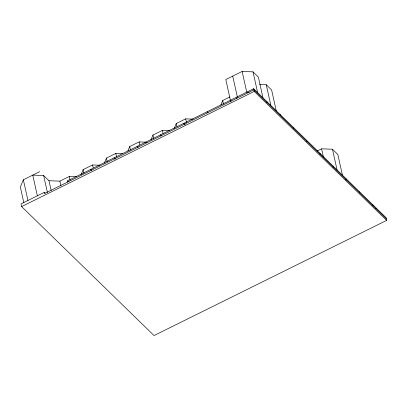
<?xml version="1.0" encoding="UTF-8"?>
<svg xmlns="http://www.w3.org/2000/svg" width="407" height="407" viewBox="0 0 407 407"><rect width="100%" height="100%" fill="white"/><g stroke="black" fill="none" stroke-linecap="round" stroke-linejoin="round"><path stroke-width="0.61" d="M39.698 171.683L23.352 179.777L20.35 187.032L23.86 202.864M81.064 174.644L83.14 169.622L92.562 164.957L99.807 165.232M104.34 163.121L106.415 158.099L115.837 153.434L122.482 153.683M127.849 151.038L129.691 146.576L139.113 141.911L146.983 142.206M150.89 140.074L152.966 135.048L162.388 130.388L169.633 130.657M174.165 128.551L176.241 123.525L185.663 118.864L192.908 119.134M220.848 104.991L222.695 100.529L229.894 96.963M236.625 98.484L237.317 96.81L232.728 76.109M262.963 97.772L258.374 77.071L253.017 71.851L242.145 71.444L225.799 79.538L230.632 101.343M37.358 195.813L32.769 175.112L43.641 175.519L48.998 180.739L59.865 181.146L69.287 176.485L76.531 176.755M45.162 193.233L44.287 192.384L21.011 203.907L21.607 206.598L154.034 335.556L386.65 220.38L386.085 217.674L253.663 88.716L67.562 180.861L67.806 181.96M21.607 206.598L254.222 91.422L386.65 220.38M317.165 151.012L321.601 148.82L332.468 149.227L337.83 154.446L342.419 175.147M345.294 179.512L346.362 178.983L346.606 180.087M386.299 218.788L253.871 89.835L44.531 193.483L44.287 192.384M259.615 84.498L266.259 84.748L271.617 89.967L276.205 110.668M249.15 92.236L246.734 92.145L242.145 71.444M375.58 208.567L376.785 208.613M230.387 100.239L231.257 101.089M207.992 112.622L207.112 111.762L207.356 112.866M185.261 124.527L183.939 123.24L184.183 124.339M183.837 123.285L184.717 124.145M161.543 135.623L160.663 134.763L160.907 135.862M138.268 147.146L137.388 146.286L137.632 147.385M115.435 159.101L114.113 157.809L114.357 158.913M91.717 170.192L90.837 169.332L91.082 170.436M67.562 180.861L68.442 181.72M372.843 204.777L373.087 205.876M359.605 191.88L359.849 192.984M332.468 149.227L337.057 169.928M333.119 166.092L333.364 167.191M321.601 148.82L323.489 157.341M319.877 153.195L320.121 154.294M306.634 140.298L306.878 141.397M293.391 127.401L293.635 128.505M280.148 114.504L280.392 115.608M266.259 84.748L270.848 105.449M266.906 101.613L267.15 102.712M253.017 71.851L257.606 92.552M253.663 88.716L254.222 91.422M222.695 100.529L223.504 104.182M185.663 118.864L186.472 122.517M176.241 123.525L176.918 126.572M162.388 130.388L163.065 133.43M152.966 135.048L153.78 138.701M139.113 141.911L139.789 144.953M129.691 146.576L130.505 150.229M115.837 153.434L116.646 157.087M106.415 158.099L107.229 161.752M92.562 164.957L93.239 168.005M83.14 169.622L83.954 173.275M69.287 176.485L70.096 180.138M59.865 181.146L60.948 186.019M48.998 180.739L51.155 190.481M43.641 175.519L47.416 192.567M23.352 179.777L27.941 200.478"/></g></svg>
